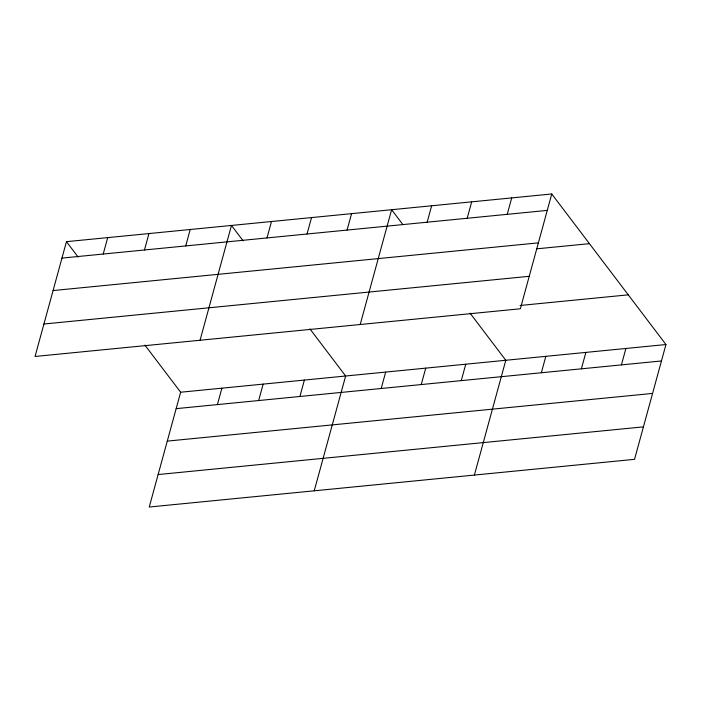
<?xml version="1.0" encoding="UTF-8"?>
<svg xmlns="http://www.w3.org/2000/svg" width="701" height="701" viewBox="0 0 701 701"><rect width="100%" height="100%" fill="white"/><g stroke="black" fill="none" stroke-linecap="round" stroke-linejoin="round"><path stroke-width="1.05" d="M66.455 241.67L35.05 356.467L520.352 308.773L551.757 193.975L66.455 241.67L78.153 257.092M103.213 254.042L107.709 237.621M144.467 249.985L148.954 233.564M185.712 245.928L190.208 229.507M144.914 345.111L180.648 392.227L149.243 507.025L634.545 459.33L665.95 344.533L551.757 193.975M200.057 340.257L231.461 225.45L243.151 240.872M217.406 404.6L221.893 388.17M267.002 237.937L271.497 221.516M258.651 400.543L263.147 384.122M307.038 234.003L311.533 217.582M299.905 396.486L304.4 380.065M347.083 230.068L351.569 213.647M314.241 490.814L345.646 376.008L309.912 328.9M360.2 324.51L391.614 209.713L402.654 224.276M381.195 388.494L385.69 372.073M427.154 222.199L431.65 205.779M421.231 384.56L425.726 368.139M467.19 218.265L471.685 201.844M461.267 380.625L465.762 364.205M507.226 214.331L511.721 197.91M474.393 475.068L505.798 360.27L470.064 313.154M541.347 372.757L545.834 356.336M581.383 368.822L585.878 352.401M621.419 364.888L625.914 348.467M61.96 258.091L547.271 210.396M53.083 290.556L538.386 242.861M536.423 248.864L589.445 243.659M43.935 324.011L529.237 276.308M520.054 305.478L628.271 294.841M180.648 392.227L665.95 344.533M176.153 408.648L661.455 360.954M167.276 441.113L652.578 393.419M158.119 474.559L643.422 426.865"/></g></svg>
